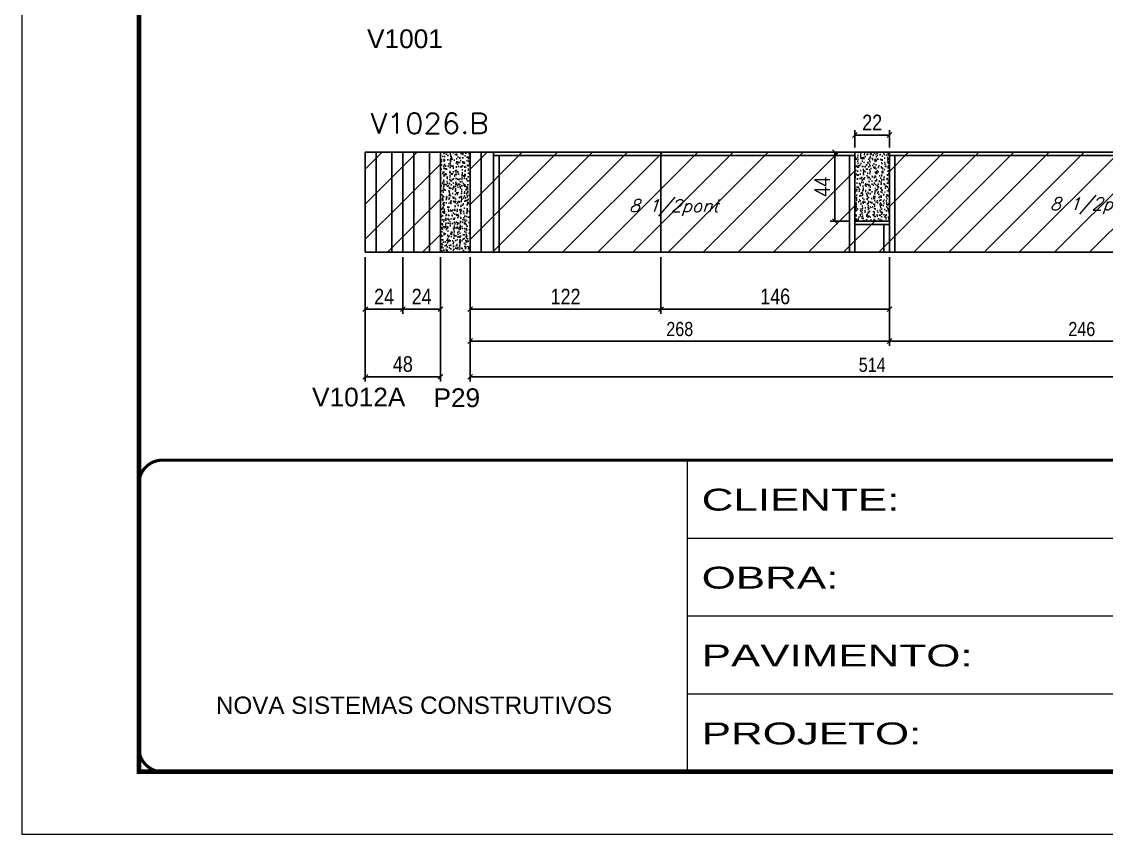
# Model space of a CAD drawing. Extents: x -20960 to -5926, y -2106 to 21915.
# Drawn here: x -7411 to -6718, y 12825 to 13345 of the extents above; entities that cross this region are included whole.
import ezdxf

# ---------------------------------------------------------------- set-up
doc = ezdxf.new("R2010")
doc.units = 0
doc.linetypes.add('CONTINUO', pattern=[0])
doc.linetypes.add('DASHED', pattern=[0.75, 0.5, -0.25])
for name, color, linetype in [('5', 5, 'Continuous'), ('COTA', 241, 'Continuous'), ('Painéis', 200, 'Continuous'), ('Reaproveitamento', 251, 'Continuous'), ('SARR_2.2x7', 40, 'Continuous'), ('SARR_3.5x7', 81, 'Continuous'), ('texto', 7, 'Continuous')]:
    doc.layers.add(name, color=color, linetype=linetype)
for name, color, linetype, lineweight in [('Folhas', 255, 'Continuous', 9), ('SARRAFO DE PRESSAO', 251, 'DASHED', 9), ('Texto Seção', 7, 'Continuous', 15)]:
    doc.layers.add(name, color=color, linetype=linetype, lineweight=lineweight)
doc.styles.add('ARIAL', font='arial.ttf')
doc.styles.add('COTA TECNICA', font='techl___.ttf', dxfattribs={"height": 10})
doc.styles.add('COTA TECNICA-50', font='techl___.ttf', dxfattribs={"height": 9})
doc.styles.add('REGUA-120', font='ROMANS.shx', dxfattribs={"height": 15})
doc.styles.add('Romans', font='romans.shx')
doc.styles.get("Standard").update_dxf_attribs({"font": 'arial.ttf'})
doc.styles.add('Tecnologia', font='')
doc.styles.get('Tecnologia').set_extended_font_data('Forgotten Futurist')
doc.dimstyles.new('COTA PAINEL-50', dxfattribs={"dimtxt": 9, "dimasz": 3, "dimexe": 3, "dimexo": 3, "dimgap": 3, "dimtad": 1, "dimdec": 1, "dimzin": 12, "dimdsep": 46, "dimtxsty": 'COTA TECNICA-50', "dimblk1": 'OBLIQUE', "dimblk2": 'OBLIQUE', "dimsah": 1, "dimcen": 0.9, "dimclrd": 4, "dimclre": 4, "dimclrt": 240, "dimadec": 1, "dimazin": 3, "dimtfac": 1, "dimtdec": 1, "dimtmove": 0, "dimatfit": 3, "dimfxl": 1, "dimtolj": 1, "dimtzin": 12, "dimarcsym": 0})
doc.dimstyles.new('PAINEL', dxfattribs={"dimtxt": 10, "dimasz": 3, "dimexe": 3, "dimexo": 3, "dimgap": 3, "dimtad": 1, "dimdec": 1, "dimzin": 12, "dimdsep": 46, "dimtxsty": 'COTA TECNICA', "dimblk1": 'OBLIQUE', "dimblk2": 'OBLIQUE', "dimsah": 1, "dimcen": 0.9, "dimclrd": 4, "dimclre": 4, "dimclrt": 240, "dimadec": 1, "dimazin": 3, "dimtfac": 1, "dimtdec": 1, "dimtmove": 0, "dimatfit": 3, "dimfxl": 1, "dimtolj": 1, "dimtzin": 12, "dimarcsym": 0})
pattern_1 = [(50, (-140407.506, -17590.342), (5.46554007, -0.47817257), [0.5715, -6.2865]), (355, (-140407.506, -17590.342), (-1.05730264, 5.73170536), [0.4572, -5.02921753]), (100.4514447, (-140407.0506, -17590.382), (4.40823741, 5.25353256), [0.48570026, -5.34270734]), (46.1842, (-140407.506, -17588.818), (8.13237123, -1.26126984), [0.85725, -9.42975]), (96.6355576, (-140406.828, -17588.923), (7.122124, 7.42278374), [0.7285507, -8.01406824]), (351.184151, (-140407.506, -17588.818), (7.122124, 7.42278374), [0.685799, -7.54379196]), (21, (-140406.744, -17589.199), (4.54843174, -3.06795595), [0.5715, -6.2865]), (326, (-140406.744, -17589.199), (1.85406085, 5.52563898), [0.4572, -5.0292]), (71.451445, (-140406.365, -17589.455), (6.40249258, 2.45768307), [0.48570026, -5.34269813]), (37.5, (-140407.506, -17590.3422), (0.092658098, 2.536651166), [0, -4.96824, 0, -5.1054, 0, -5.04825]), (7.5, (-140407.506, -17590.3422), (2.004589875, 3.005417245), [0, -2.91084, 0, -4.85394, 0, -1.92405]), (327.5, (-140409.2053, -17590.3422), (4.067717855, -0.17186232), [0, -1.905, 0, -5.9436, 0, -7.8867]), (317.5, (-140409.9673, -17590.3422), (4.44387544, 0.76279473), [0, -2.4765, 0, -3.94716, 0, -5.6007])]
pattern_2 = [(45, (1517.778, 1148.575), (-11.22532, 11.22532), [])]

# ---------------------------------------------------------------- blocks, each defined once
blk = doc.blocks.new('9999999999')
at = {"color": 30, "linetype": 'CONTINUO'}
for p, q in [((98564.56, 34230.21), (98564.56, 34429.45)), ((98564.56, 34379.64), (99583.98, 34379.64)), ((98564.56, 34329.83), (99487.98, 34329.83)), ((98564.56, 34280.02), (99487.98, 34280.02))]:
    blk.add_line(p, q, dxfattribs=at)
at = {"color": 30, "linetype": 'CONTINUO', "const_width": 2}
blk.add_lwpolyline([(99583.98, 34230.21), (99583.98, 34414.45, 0.414214), (99568.98, 34429.45), (98228.98, 34429.45, 0.414214), (98213.98, 34414.45), (98213.98, 34245.21, 0.414214), (98228.98, 34230.21), (99583.98, 34230.21)], format="xyb", dxfattribs=at)
at = {"layer": 'Folhas'}
blk.add_lwpolyline([(98138.98, 34190.21), (99623.98, 34190.21), (99623.98, 35240.21), (98138.98, 35240.21)], close=True, dxfattribs=at)
at = {"layer": 'Folhas', "color": 30, "const_width": 3}
blk.add_lwpolyline([(98213.98, 34230.21), (99583.98, 34230.21), (99583.98, 35200.21), (98213.98, 35200.21)], close=True, dxfattribs=at)
at = {"color": 7, "linetype": 'Continuous', "ltscale": 5, "style": 'ARIAL'}
blk.add_text('NOVA SISTEMAS CONSTRUTIVOS', height=11.0592, dxfattribs=at).set_placement((98263.19, 34267.21))
at = {"layer": 'Folhas', "color": 7, "style": 'Tecnologia', "width": 1.5}
for s, p in [('CLIENTE:', (98573.65, 34397.17)), ('OBRA:', (98573.65, 34347.31)), ('PAVIMENTO:', (98573.65, 34297.5)), ('PROJETO:', (98573.65, 34247.69))]:
    blk.add_text(s, height=14, dxfattribs=at).set_placement(p)
blk = doc.blocks.new('_Oblique')
at = {"color": 0, "linetype": 'ByBlock', "lineweight": -2}
blk.add_line((-0.5, -0.5), (0.5, 0.5), dxfattribs=at)
blk = doc.blocks.new('*D7465')
at = {"layer": 'COTA', "color": 4, "linetype": 'ByBlock', "lineweight": -2, "transparency": 16777216}
for p, q in [((-7191.83, 13194.45), (-7191.83, 13114.86)), ((-7143.83, 13194.45), (-7143.83, 13114.86)), ((-7143.83, 13117.86), (-7191.83, 13117.86))]:
    blk.add_line(p, q, dxfattribs=at)
at = {"layer": 'Defpoints', "color": 0, "linetype": 'ByBlock', "transparency": 16777216}
for p in [(-7191.83, 13197.45), (-7143.83, 13197.45), (-7191.83, 13117.86)]:
    blk.add_point(p, dxfattribs=at)
at = {"layer": 'COTA', "color": 4, "linetype": 'ByBlock', "lineweight": -2, "transparency": 16777216, "xscale": 3, "yscale": 3, "zscale": 3}
for p, rotation in [((-7191.83, 13117.86), 180.0000000002952), ((-7143.83, 13117.86), 2.952837974135036e-10)]:
    blk.add_blockref('_Oblique', p, dxfattribs=dict(at, rotation=rotation))
at = {"layer": 'COTA', "color": 240, "linetype": 'ByBlock', "transparency": 16777216, "insert": (-7167.83, 13125.96), "char_height": 10, "attachment_point": 5, "style": 'COTA TECNICA'}
blk.add_mtext('\\A1;48', dxfattribs=at)
blk = doc.blocks.new('*D7466')
at = {"layer": 'COTA', "color": 4, "linetype": 'ByBlock', "lineweight": -2, "transparency": 16777216}
for p, q in [((-6881.83, 13261.45), (-6894.73, 13261.45)), ((-6891.73, 13261.45), (-6891.73, 13217.45)), ((-6881.83, 13217.45), (-6894.73, 13217.45))]:
    blk.add_line(p, q, dxfattribs=at)
at = {"layer": 'Defpoints', "color": 0, "linetype": 'ByBlock', "transparency": 16777216}
for p in [(-6878.83, 13261.45), (-6891.73, 13217.45), (-6878.83, 13217.45)]:
    blk.add_point(p, dxfattribs=at)
at = {"layer": 'COTA', "color": 4, "linetype": 'ByBlock', "lineweight": -2, "transparency": 16777216, "xscale": 3, "yscale": 3, "zscale": 3}
for p, rotation in [((-6891.73, 13261.45), 90), ((-6891.73, 13217.45), 270)]:
    blk.add_blockref('_Oblique', p, dxfattribs=dict(at, rotation=rotation))
at = {"layer": 'COTA', "color": 240, "linetype": 'ByBlock', "transparency": 16777216, "insert": (-6899.81, 13239.45), "char_height": 10, "attachment_point": 5, "rotation": 90, "style": 'COTA TECNICA'}
blk.add_mtext('\\A1;44', dxfattribs=at)
blk = doc.blocks.new('*D7467')
at = {"layer": 'COTA', "color": 4, "linetype": 'ByBlock', "lineweight": -2, "transparency": 16777216}
for p, q in [((-6878.83, 13264.45), (-6878.83, 13275.46)), ((-6878.83, 13272.46), (-6856.83, 13272.46)), ((-6856.83, 13264.45), (-6856.83, 13275.46))]:
    blk.add_line(p, q, dxfattribs=at)
at = {"layer": 'Defpoints', "color": 0, "linetype": 'ByBlock', "transparency": 16777216}
for p in [(-6856.83, 13272.46), (-6878.83, 13261.45), (-6856.83, 13261.45)]:
    blk.add_point(p, dxfattribs=at)
at = {"layer": 'COTA', "color": 4, "linetype": 'ByBlock', "lineweight": -2, "transparency": 16777216, "xscale": 3, "yscale": 3, "zscale": 3, "rotation": 180}
blk.add_blockref('_Oblique', (-6878.83, 13272.46), dxfattribs=at)
at = {"layer": 'COTA', "color": 4, "linetype": 'ByBlock', "lineweight": -2, "transparency": 16777216, "xscale": 3, "yscale": 3, "zscale": 3}
blk.add_blockref('_Oblique', (-6856.83, 13272.46), dxfattribs=at)
at = {"layer": 'COTA', "color": 240, "linetype": 'ByBlock', "transparency": 16777216, "insert": (-6867.83, 13280.46), "char_height": 10, "attachment_point": 5, "style": 'COTA TECNICA'}
blk.add_mtext('\\A1;22', dxfattribs=at)
blk = doc.blocks.new('*D7468')
at = {"layer": 'COTA', "color": 4, "linetype": 'ByBlock', "lineweight": -2, "transparency": 16777216}
for p, q in [((-7124.83, 13194.45), (-7124.83, 13158.1)), ((-7002.83, 13194.45), (-7002.83, 13158.1)), ((-7124.83, 13161.1), (-7002.83, 13161.1))]:
    blk.add_line(p, q, dxfattribs=at)
at = {"layer": 'Defpoints', "color": 0, "linetype": 'ByBlock', "transparency": 16777216}
for p in [(-7124.83, 13197.45), (-7002.83, 13197.45), (-7002.83, 13161.1)]:
    blk.add_point(p, dxfattribs=at)
at = {"layer": 'COTA', "color": 4, "linetype": 'ByBlock', "lineweight": -2, "transparency": 16777216, "xscale": 3, "yscale": 3, "zscale": 3, "rotation": 180}
blk.add_blockref('_Oblique', (-7124.83, 13161.1), dxfattribs=at)
at = {"layer": 'COTA', "color": 4, "linetype": 'ByBlock', "lineweight": -2, "transparency": 16777216, "xscale": 3, "yscale": 3, "zscale": 3}
blk.add_blockref('_Oblique', (-7002.83, 13161.1), dxfattribs=at)
at = {"layer": 'COTA', "color": 240, "linetype": 'ByBlock', "transparency": 16777216, "insert": (-7063.83, 13169.16), "char_height": 10, "attachment_point": 5, "style": 'COTA TECNICA'}
blk.add_mtext('\\A1;122', dxfattribs=at)
blk = doc.blocks.new('*D7473')
at = {"layer": 'COTA', "color": 4, "linetype": 'ByBlock', "lineweight": -2, "transparency": 16777216}
for p, q in [((-7002.83, 13194.45), (-7002.83, 13158.1)), ((-6856.83, 13194.45), (-6856.83, 13158.1)), ((-7002.83, 13161.1), (-6856.83, 13161.1))]:
    blk.add_line(p, q, dxfattribs=at)
at = {"layer": 'Defpoints', "color": 0, "linetype": 'ByBlock', "transparency": 16777216}
for p in [(-7002.83, 13197.45), (-6856.83, 13197.45), (-6856.83, 13161.1)]:
    blk.add_point(p, dxfattribs=at)
at = {"layer": 'COTA', "color": 4, "linetype": 'ByBlock', "lineweight": -2, "transparency": 16777216, "xscale": 3, "yscale": 3, "zscale": 3, "rotation": 180}
blk.add_blockref('_Oblique', (-7002.83, 13161.1), dxfattribs=at)
at = {"layer": 'COTA', "color": 4, "linetype": 'ByBlock', "lineweight": -2, "transparency": 16777216, "xscale": 3, "yscale": 3, "zscale": 3}
blk.add_blockref('_Oblique', (-6856.83, 13161.1), dxfattribs=at)
at = {"layer": 'COTA', "color": 240, "linetype": 'ByBlock', "transparency": 16777216, "insert": (-6929.83, 13169.2), "char_height": 10, "attachment_point": 5, "style": 'COTA TECNICA'}
blk.add_mtext('\\A1;146', dxfattribs=at)
blk = doc.blocks.new('*D7506')
at = {"layer": 'COTA', "color": 4, "lineweight": -2, "ltscale": 25, "transparency": 16777216}
for p, q in [((-7191.83, 13194.45), (-7191.83, 13158.1)), ((-7167.83, 13194.45), (-7167.83, 13158.1)), ((-7191.83, 13161.1), (-7167.83, 13161.1))]:
    blk.add_line(p, q, dxfattribs=at)
at = {"layer": 'Defpoints', "color": 0, "ltscale": 25, "transparency": 16777216}
for p in [(-7191.83, 13197.45), (-7167.83, 13197.45), (-7167.83, 13161.1)]:
    blk.add_point(p, dxfattribs=at)
at = {"layer": 'COTA', "color": 4, "lineweight": -2, "ltscale": 25, "transparency": 16777216, "xscale": 3, "yscale": 3, "zscale": 3, "rotation": 180}
blk.add_blockref('_Oblique', (-7191.83, 13161.1), dxfattribs=at)
at = {"layer": 'COTA', "color": 4, "lineweight": -2, "ltscale": 25, "transparency": 16777216, "xscale": 3, "yscale": 3, "zscale": 3}
blk.add_blockref('_Oblique', (-7167.83, 13161.1), dxfattribs=at)
at = {"layer": 'COTA', "color": 240, "ltscale": 25, "transparency": 16777216, "insert": (-7179.83, 13169.17), "char_height": 10, "attachment_point": 5, "style": 'COTA TECNICA'}
blk.add_mtext('\\A1;24', dxfattribs=at)
blk = doc.blocks.new('*D7507')
at = {"layer": 'COTA', "color": 4, "lineweight": -2, "ltscale": 25, "transparency": 16777216}
for p, q in [((-7167.83, 13194.45), (-7167.83, 13158.1)), ((-7143.83, 13194.45), (-7143.83, 13158.1)), ((-7167.83, 13161.1), (-7143.83, 13161.1))]:
    blk.add_line(p, q, dxfattribs=at)
at = {"layer": 'Defpoints', "color": 0, "ltscale": 25, "transparency": 16777216}
for p in [(-7167.83, 13197.45), (-7143.83, 13197.45), (-7143.83, 13161.1)]:
    blk.add_point(p, dxfattribs=at)
at = {"layer": 'COTA', "color": 4, "lineweight": -2, "ltscale": 25, "transparency": 16777216, "xscale": 3, "yscale": 3, "zscale": 3, "rotation": 180}
blk.add_blockref('_Oblique', (-7167.83, 13161.1), dxfattribs=at)
at = {"layer": 'COTA', "color": 4, "lineweight": -2, "ltscale": 25, "transparency": 16777216, "xscale": 3, "yscale": 3, "zscale": 3}
blk.add_blockref('_Oblique', (-7143.83, 13161.1), dxfattribs=at)
at = {"layer": 'COTA', "color": 240, "ltscale": 25, "transparency": 16777216, "insert": (-7155.83, 13169.17), "char_height": 10, "attachment_point": 5, "style": 'COTA TECNICA'}
blk.add_mtext('\\A1;24', dxfattribs=at)
blk = doc.blocks.new('*D7509')
at = {"layer": 'COTA', "color": 4, "lineweight": -2, "transparency": 16777216}
for p, q in [((-6856.83, 13194.45), (-6856.83, 13137.75)), ((-6610.83, 13194.45), (-6610.83, 13137.75)), ((-6610.83, 13140.75), (-6856.83, 13140.75))]:
    blk.add_line(p, q, dxfattribs=at)
at = {"layer": 'Defpoints', "color": 0, "transparency": 16777216}
for p in [(-6856.83, 13197.45), (-6610.83, 13197.45), (-6856.83, 13140.75)]:
    blk.add_point(p, dxfattribs=at)
at = {"layer": 'COTA', "color": 4, "lineweight": -2, "transparency": 16777216, "xscale": 3, "yscale": 3, "zscale": 3, "rotation": 180}
blk.add_blockref('_Oblique', (-6856.83, 13140.75), dxfattribs=at)
at = {"layer": 'COTA', "color": 4, "lineweight": -2, "transparency": 16777216, "xscale": 3, "yscale": 3, "zscale": 3}
blk.add_blockref('_Oblique', (-6610.83, 13140.75), dxfattribs=at)
at = {"layer": 'COTA', "color": 240, "transparency": 16777216, "insert": (-6733.83, 13148.35), "char_height": 9, "attachment_point": 5, "style": 'COTA TECNICA-50'}
blk.add_mtext('\\A1;246', dxfattribs=at)
blk = doc.blocks.new('*D7480')
at = {"layer": 'COTA', "color": 4, "lineweight": -2, "transparency": 16777216}
for p, q in [((-7124.83, 13194.45), (-7124.83, 13137.75)), ((-6856.83, 13194.45), (-6856.83, 13137.75)), ((-7124.83, 13140.75), (-6856.83, 13140.75))]:
    blk.add_line(p, q, dxfattribs=at)
at = {"layer": 'Defpoints', "color": 0, "transparency": 16777216}
for p in [(-7124.83, 13197.45), (-6856.83, 13197.45), (-6856.83, 13140.75)]:
    blk.add_point(p, dxfattribs=at)
at = {"layer": 'COTA', "color": 4, "lineweight": -2, "transparency": 16777216, "xscale": 3, "yscale": 3, "zscale": 3, "rotation": 180}
blk.add_blockref('_Oblique', (-7124.83, 13140.75), dxfattribs=at)
at = {"layer": 'COTA', "color": 4, "lineweight": -2, "transparency": 16777216, "xscale": 3, "yscale": 3, "zscale": 3}
blk.add_blockref('_Oblique', (-6856.83, 13140.75), dxfattribs=at)
at = {"layer": 'COTA', "color": 240, "transparency": 16777216, "insert": (-6990.83, 13148.37), "char_height": 9, "attachment_point": 5, "style": 'COTA TECNICA-50'}
blk.add_mtext('\\A1;268', dxfattribs=at)
blk = doc.blocks.new('*D7481')
at = {"layer": 'COTA', "color": 4, "lineweight": -2, "transparency": 16777216}
for p, q in [((-7124.83, 13194.45), (-7124.83, 13114.86)), ((-6610.83, 13194.45), (-6610.83, 13114.86)), ((-7124.83, 13117.86), (-6610.83, 13117.86))]:
    blk.add_line(p, q, dxfattribs=at)
at = {"layer": 'Defpoints', "color": 0, "transparency": 16777216}
for p in [(-7124.83, 13197.45), (-6610.83, 13197.45), (-6610.83, 13117.86)]:
    blk.add_point(p, dxfattribs=at)
at = {"layer": 'COTA', "color": 4, "lineweight": -2, "transparency": 16777216, "xscale": 3, "yscale": 3, "zscale": 3, "rotation": 180}
blk.add_blockref('_Oblique', (-7124.83, 13117.86), dxfattribs=at)
at = {"layer": 'COTA', "color": 4, "lineweight": -2, "transparency": 16777216, "xscale": 3, "yscale": 3, "zscale": 3}
blk.add_blockref('_Oblique', (-6610.83, 13117.86), dxfattribs=at)
at = {"layer": 'COTA', "color": 240, "transparency": 16777216, "insert": (-6867.83, 13125.46), "char_height": 9, "attachment_point": 5, "style": 'COTA TECNICA-50'}
blk.add_mtext('\\A1;514', dxfattribs=at)

msp = doc.modelspace()

# ---------------------------------------------------------------- hatches: boundary and pattern name
at = {"layer": 'COTA', "linetype": 'ByBlock'}
h = msp.add_hatch(dxfattribs=at)
h.set_pattern_fill('AR-CONC', color=256, scale=0.03)
h.set_pattern_definition(pattern_1)
h.paths.add_polyline_path([(-7143.83, 13197.45), (-7124.83, 13197.45), (-7124.83, 13261.45), (-7143.83, 13261.45)])
h = msp.add_hatch(dxfattribs=at)
h.set_pattern_fill('AR-CONC', color=256, scale=0.03)
h.set_pattern_definition(pattern_1)
h.paths.add_polyline_path([(-6878.83, 13217.45), (-6856.83, 13217.45), (-6856.83, 13261.45), (-6878.83, 13261.45)])
at = {"layer": 'Reaproveitamento', "ltscale": 25}
h = msp.add_hatch(dxfattribs=at)
h.set_pattern_fill('ANSI31', color=256, scale=5)
h.set_pattern_definition(pattern_2)
h.paths.add_polyline_path([(-7167.83, 13261.45), (-7191.83, 13261.45), (-7191.83, 13197.45), (-7167.83, 13197.45)])
h = msp.add_hatch(dxfattribs=at)
h.set_pattern_fill('ANSI31', color=256, scale=5)
h.set_pattern_definition(pattern_2)
h.paths.add_polyline_path([(-7143.83, 13261.45), (-7167.83, 13261.45), (-7167.83, 13197.45), (-7143.83, 13197.45)])
h = msp.add_hatch(dxfattribs=at)
h.set_pattern_fill('ANSI31', color=256, scale=5)
h.set_pattern_definition([(45, (-146872.738, -9529.501), (-11.2253202, 11.2253202), [])])
h.paths.add_polyline_path([(-6610.83, 13197.45), (-6610.83, 13261.45), (-6856.83, 13261.45), (-6856.83, 13217.45), (-6878.83, 13217.45), (-6878.83, 13261.45), (-7124.83, 13261.45), (-7124.83, 13197.45)])

# ---------------------------------------------------------------- linework, layer by layer
at = {"layer": 'COTA', "linetype": 'ByBlock'}
for p, q in [((-7143.83, 13261.45), (-7124.83, 13261.45)), ((-6878.83, 13261.45), (-6856.83, 13261.45)), ((-7143.83, 13197.45), (-7124.83, 13197.45))]:
    msp.add_line(p, q, dxfattribs=at)
at = {"layer": 'Painéis', "linetype": 'ByBlock'}
for p, q in [((-7191.83, 13261.45), (-7191.83, 13197.45)), ((-7143.83, 13261.45), (-7191.83, 13261.45)), ((-7167.83, 13261.45), (-7167.83, 13197.45)), ((-7143.83, 13197.45), (-7143.83, 13261.45)), ((-7124.83, 13261.45), (-7124.83, 13197.45)), ((-6878.83, 13261.45), (-7124.83, 13261.45)), ((-6878.83, 13217.45), (-6878.83, 13261.45)), ((-6856.83, 13261.45), (-6856.83, 13197.45)), ((-6610.83, 13261.45), (-6856.83, 13261.45)), ((-6878.83, 13217.45), (-6856.83, 13217.45)), ((-7191.83, 13197.45), (-7143.83, 13197.45)), ((-7124.83, 13197.45), (-6610.83, 13197.45))]:
    msp.add_line(p, q, dxfattribs=at)
at = {"layer": 'Painéis'}
msp.add_line((-7002.83, 13197.45), (-7002.83, 13261.45), dxfattribs=at)
at = {"layer": 'SARR_2.2x7', "linetype": 'Continuous'}
for p, q in [((-7184.83, 13261.45), (-7184.83, 13197.45)), ((-7174.83, 13261.45), (-7174.83, 13197.45)), ((-7160.83, 13261.45), (-7160.83, 13197.45)), ((-7150.83, 13261.45), (-7150.83, 13197.45)), ((-7117.83, 13261.45), (-7117.83, 13197.45)), ((-7109.83, 13259.25), (-7002.83, 13259.25)), ((-7002.83, 13259.25), (-6878.83, 13259.25)), ((-6856.83, 13259.25), (-6627.83, 13259.25)), ((-6856.83, 13215.25), (-6878.83, 13215.25))]:
    msp.add_line(p, q, dxfattribs=at)
at = {"layer": 'SARR_3.5x7'}
for p, q in [((-7109.83, 13261.45), (-7109.83, 13197.45)), ((-7106.33, 13259.25), (-7106.33, 13197.45)), ((-6882.33, 13259.25), (-6882.33, 13197.45)), ((-6853.33, 13259.25), (-6853.33, 13197.45)), ((-6878.83, 13217.45), (-6878.83, 13197.45)), ((-6860.33, 13215.25), (-6860.33, 13197.45))]:
    msp.add_line(p, q, dxfattribs=at)

# ---------------------------------------------------------------- block references
at = {"layer": 'SARRAFO DE PRESSAO', "color": 6, "linetype": 'ByBlock'}
msp.add_blockref('9999999999', (-105550.48, -21364.84), dxfattribs=at)

# ---------------------------------------------------------------- texts
at = {"layer": '5', "linetype": 'Continuous'}
for s, p in [('V1001', (-7190.74, 13327.98)), ('V1012A', (-7225.88, 13098.89)), ('P29', (-7148.28, 13098.5))]:
    msp.add_text(s, height=12, rotation=359.99996, dxfattribs=at).set_placement(p)
at = {"layer": 'texto', "color": 2, "char_height": 8, "attachment_point": 5, "style": 'Romans'}
for insert in [(-6994.69, 13225.91), (-6725.65, 13227.11)]:
    msp.add_mtext('{\\Q19;\\C256;8 1/2pont}', dxfattribs=dict(at, insert=insert))
at = {"layer": 'Texto Seção', "style": 'REGUA-120', "width": 1.05}
msp.add_text('V1026.B', height=13, dxfattribs=at).set_placement((-7188.56, 13273.34))

# ---------------------------------------------------------------- dimensions: what is measured, and where the dimension line sits
at = {"layer": 'COTA', "linetype": 'ByBlock'}
for base, p1, p2, picture, middle in [((-6856.83, 13272.46), (-6878.83, 13261.45), (-6856.83, 13261.45), '*D7467', (-6867.83, 13280.46)), ((-7002.83, 13161.1), (-7124.83, 13197.45), (-7002.83, 13197.45), '*D7468', (-7063.83, 13169.16)), ((-6856.83, 13161.1), (-7002.83, 13197.45), (-6856.83, 13197.45), '*D7473', (-6929.83, 13169.2))]:
    dim = msp.add_linear_dim(base=base, p1=p1, p2=p2, dimstyle='PAINEL', dxfattribs=at)
    dim.commit()
    dim.dimension.update_dxf_attribs({"geometry": picture, "text_midpoint": middle})
dim = msp.add_linear_dim(base=(-6891.73, 13217.45), p1=(-6878.83, 13261.45), p2=(-6878.83, 13217.45), angle=90, dimstyle='PAINEL', dxfattribs=at)
dim.commit()
dim.dimension.update_dxf_attribs({"geometry": '*D7466', "text_midpoint": (-6899.81, 13239.45)})
dim = msp.add_aligned_dim(p1=(-7143.83, 13197.45), p2=(-7191.83, 13197.45), distance=79.59, dimstyle='PAINEL', dxfattribs=at)
dim.commit()
dim.dimension.update_dxf_attribs({"geometry": '*D7465', "text_midpoint": (-7167.83, 13125.96)})
at = {"layer": 'COTA', "ltscale": 25}
dim = msp.add_linear_dim(base=(-7167.83, 13161.1), p1=(-7191.83, 13197.45), p2=(-7167.83, 13197.45), dimstyle='PAINEL', dxfattribs=at)
dim.commit()
dim.dimension.update_dxf_attribs({"geometry": '*D7506', "text_midpoint": (-7179.83, 13169.17)})
dim = msp.add_linear_dim(base=(-7143.83, 13161.1), p1=(-7167.83, 13197.45), p2=(-7143.83, 13197.45), dimstyle='PAINEL', override={"dimtmove": 1}, dxfattribs=at)
dim.commit()
dim.dimension.update_dxf_attribs({"geometry": '*D7507', "text_midpoint": (-7155.83, 13169.17)})
at = {"layer": 'COTA'}
for base, p1, p2, picture, middle in [((-6856.83, 13140.75), (-7124.83, 13197.45), (-6856.83, 13197.45), '*D7480', (-6990.83, 13148.37)), ((-6610.83, 13117.86), (-7124.83, 13197.45), (-6610.83, 13197.45), '*D7481', (-6867.83, 13125.46)), ((-6856.83, 13140.75), (-6610.83, 13197.45), (-6856.83, 13197.45), '*D7509', (-6733.83, 13148.35))]:
    dim = msp.add_linear_dim(base=base, p1=p1, p2=p2, dimstyle='COTA PAINEL-50', dxfattribs=at)
    dim.commit()
    dim.dimension.update_dxf_attribs({"geometry": picture, "text_midpoint": middle})

doc.saveas('drawing.dxf')
